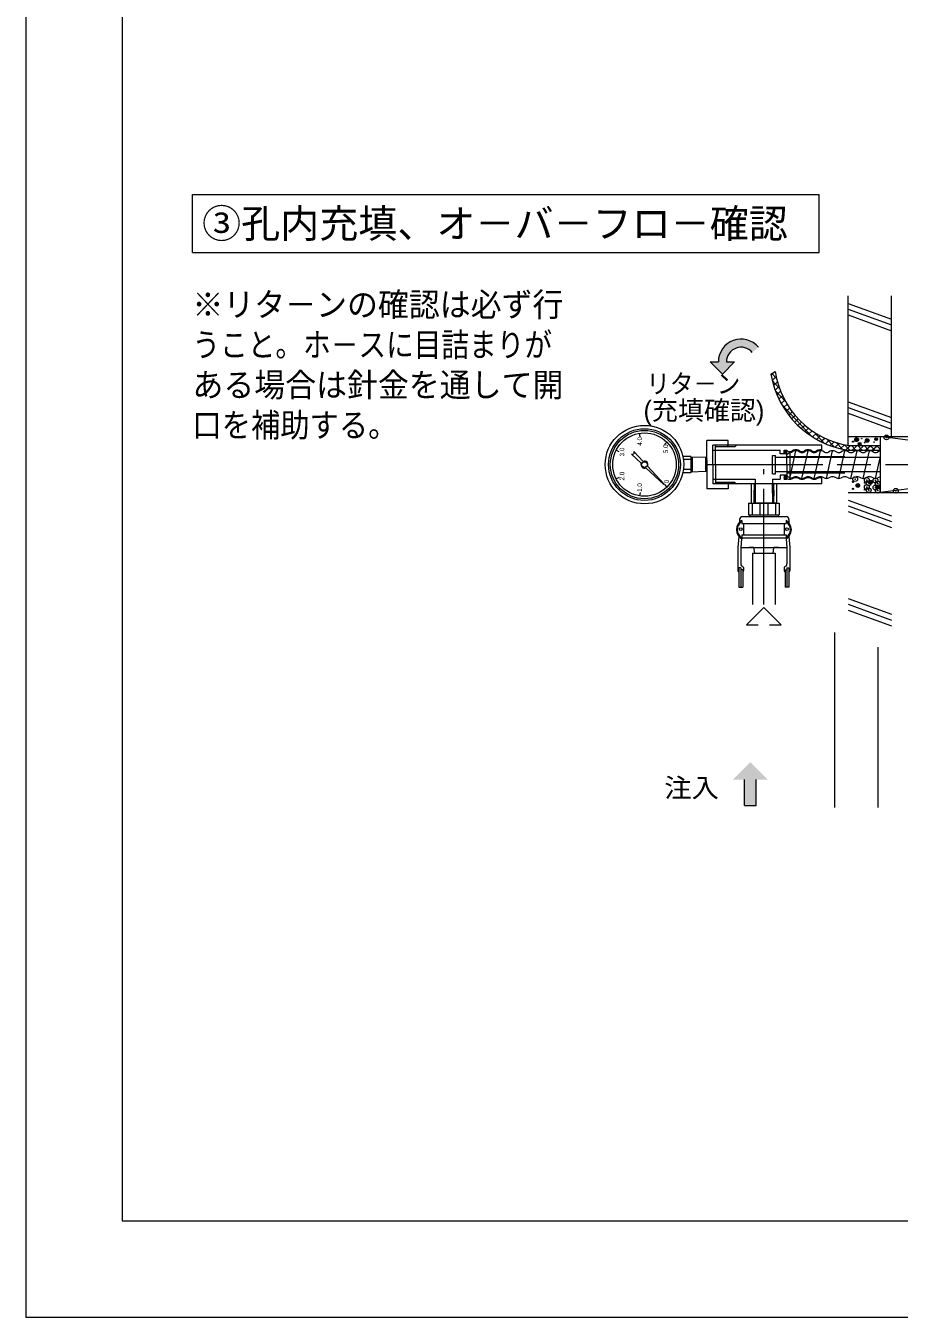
# Model space of a CAD drawing. Units: millimetres, scale not verified. Extents: x 1174 to 5374, y -54 to 2953.
# Drawn here: x 1174 to 2080, y -17 to 1322 of the extents above; entities that cross this region are included whole.
import ezdxf
from ezdxf.enums import TextEntityAlignment as Align

# ---------------------------------------------------------------- set-up
doc = ezdxf.new("R2010")
doc.units = ezdxf.units.MM
doc.header["$LTSCALE"] = 10
doc.header["$PDMODE"] = 32
doc.header["$PDSIZE"] = 5
doc.linetypes.add('CHAIN', pattern=[18.5, 12, -1.5, 3.5, -1.5])
doc.linetypes.add('DASHED_SPACED', pattern=[12, 6, -6])
for name, color, linetype, lineweight in [('1 外形線', 7, 'Continuous', 13), ('2 細線', 3, 'Continuous', 9), ('3 隠れ線', 2, 'DASHED_SPACED', 13), ('4 中心線', 1, 'CHAIN', 5), ('6 寸法線', 4, 'Continuous', 13), ('7 枠・タイトル', 7, 'Continuous', 13), ('defpoints_8', 7, 'Continuous', 13)]:
    doc.layers.add(name, color=color, linetype=linetype, lineweight=lineweight)
doc.styles.add('ＭＳ Ｐゴシック', font='')
doc.styles.get('ＭＳ Ｐゴシック').set_extended_font_data('MS PGothic')
pattern_1 = [(135, (9943.9, 3861.19), (-0.22451, -0.22451), [])]

msp = doc.modelspace()

# ---------------------------------------------------------------- hatches: boundary and pattern name
at = {"layer": '1 外形線'}
for points in [[(1927.49, 983.35), (1933.92, 988.74, 0.70021), (1892.27, 973.59), (1883.87, 973.59), (1896.47, 960.99), (1909.07, 973.59), (1900.67, 973.59, -0.70021)], [(1925.49, 558.5), (1907.49, 540.5), (1919.49, 540.5), (1919.49, 513.5), (1931.49, 513.5), (1931.49, 540.5), (1943.49, 540.5)]]:
    msp.add_hatch(color=1, dxfattribs=at).paths.add_polyline_path(points)
at = {"layer": '2 細線'}
h = msp.add_hatch(dxfattribs=at)
h.set_pattern_fill('USER', color=256, style=0, pattern_type=2)
h.set_pattern_definition([(313, (-35080.2, 26842.42), (3.48307, 3.24802), []), (43, (-35080.2, 26842.42), (-3.24802, 3.48307), [])])
h.paths.add_polyline_path([(1951.32, 963.75), (1946.69, 960.95, 0.32439), (2026.89, 881.93), (2059.89, 881.93), (2059.89, 886.93), (2026.89, 886.93), (2026.89, 886.99, -0.32816)])
for points in [[(2033.71, 892.88, -1), (2037.57, 892.88, -1)], [(2037.28, 888.63, -1), (2040.18, 888.63, -1)], [(2044.73, 892.11, -1), (2048.59, 892.11, -1)], [(2054.49, 893.36, -1), (2057.2, 893.36, -1)], [(2034.89, 845.36, -1), (2038.76, 845.36, -1)], [(2048.07, 848.71, -1), (2051.94, 848.71, -1)], [(2055.68, 844.02, -1), (2059.55, 844.02, -1)]]:
    msp.add_hatch(color=256, dxfattribs=at).paths.add_polyline_path(points)
h = msp.add_hatch(dxfattribs=at)
h.set_pattern_fill('USER', color=256, style=0, pattern_type=2)
h.set_pattern_definition(pattern_1)
h.paths.add_polyline_path([(1960.43, 882.06), (1963.43, 882.06), (1963.43, 878.05), (1960.43, 878.05)])
h = msp.add_hatch(dxfattribs=at)
h.set_pattern_fill('USER', color=256, style=0, pattern_type=2)
h.set_pattern_definition(pattern_1)
h.paths.add_polyline_path([(1963.43, 852.06), (1960.43, 852.06), (1960.43, 856.05), (1963.43, 856.05)])

# ---------------------------------------------------------------- linework, layer by layer
at = {"layer": '1 外形線'}
for p, q in [((2026.89, 886.93), (2026.89, 1042.05)), ((2026.89, 1034.24), (2071.89, 1017.87)), ((2071.89, 896.05), (2071.89, 1042.05)), ((2026.89, 1028.24), (2071.89, 1011.87)), ((2026.89, 1022.24), (2071.89, 1005.87)), ((2026.89, 932.24), (2071.89, 915.87)), ((2026.89, 926.24), (2071.89, 909.87)), ((2026.89, 920.24), (2071.89, 903.87)), ((1811.05, 895.98), (1810.49, 899.53)), ((1836.34, 887.76), (1838.88, 890.31)), ((1880.43, 867.06), (1880.43, 892.06)), ((1902.43, 892.06), (1880.43, 892.06)), ((1880.43, 867.05), (1880.43, 892.05)), ((1886.43, 867.06), (1886.43, 887.06)), ((1909.43, 887.06), (1886.43, 887.06)), ((1889.43, 867.06), (1889.43, 887.06)), ((1909.43, 885.56), (1889.43, 885.56)), ((1902.43, 887.06), (1900.93, 885.56)), ((1902.43, 887.06), (1902.43, 892.06)), ((1999.43, 887.05), (1909.43, 887.06)), ((1909.43, 885.56), (1910.93, 887.06)), ((1999.43, 882.18), (1999.43, 887.05)), ((2026.89, 896.05), (3166.49, 896.05)), ((1789.54, 880.35), (1786.34, 881.98)), ((1802.04, 877.92), (1804.6, 878.09)), ((1812.28, 868.37), (1802.04, 877.92)), ((1804.77, 880.65), (1804.6, 878.09)), ((1814.32, 870.41), (1804.77, 880.65)), ((1863.63, 875.46), (1855.44, 875.46)), ((1863.63, 872.3), (1855.97, 872.3)), ((1879.23, 874.3), (1863.62, 874.84)), ((1863.63, 875.46), (1863.63, 858.66)), ((1865.58, 859.34), (1865.58, 874.77)), ((1879.23, 859.81), (1879.23, 874.3)), ((1879.23, 874.3), (1880.43, 873.06)), ((1880.43, 872.06), (1880.43, 862.06)), ((1886.43, 882.06), (1956.43, 882.06)), ((1956.43, 878.05), (1956.43, 882.06)), ((1963.43, 878.05), (1956.43, 878.05)), ((1963.43, 867.05), (1963.43, 882.06)), ((1964.17, 881.05), (1963.43, 881.4)), ((1966.58, 879.92), (1963.43, 877.06)), ((1966.58, 854.14), (1972.64, 881.3)), ((1966.58, 852.57), (1966.58, 879.92)), ((1970.17, 881.87), (1968.4, 881.05)), ((1970.17, 880.85), (1968.4, 880.04)), ((1976.87, 881.05), (1975.1, 881.87)), ((1976.87, 880.04), (1975.1, 880.85)), ((1978.99, 852.8), (1985.34, 881.3)), ((1982.87, 881.87), (1981.1, 881.05)), ((1982.87, 880.85), (1981.1, 880.04)), ((1989.57, 881.05), (1987.8, 881.87)), ((1989.57, 880.04), (1987.8, 880.85)), ((1991.69, 852.8), (1998.04, 881.3)), ((1995.57, 881.87), (1993.8, 881.05)), ((1995.57, 880.85), (1993.8, 880.04)), ((2002.27, 880.04), (2000.5, 880.85)), ((2004.39, 852.8), (2010.74, 881.3)), ((2008.27, 880.85), (2006.5, 880.04)), ((2014.97, 880.04), (2013.2, 880.85)), ((2017.09, 852.8), (2023.44, 881.3)), ((2020.97, 880.85), (2019.2, 880.04)), ((2027.67, 880.04), (2025.9, 880.85)), ((2029.79, 852.8), (2036.14, 881.3)), ((2033.67, 880.85), (2031.9, 880.04)), ((2040.37, 880.04), (2038.6, 880.85)), ((2042.49, 852.8), (2048.84, 881.3)), ((2046.37, 880.85), (2044.6, 880.04)), ((2053.07, 880.04), (2051.3, 880.85)), ((2055.19, 852.8), (2059.89, 873.9)), ((2059.07, 880.85), (2057.3, 880.04)), ((1835.79, 846.48), (1817.18, 863.81)), ((1836.21, 846.9), (1818.88, 865.5)), ((1863.63, 858.66), (1855.44, 858.66)), ((1863.63, 861.82), (1855.97, 861.82)), ((1879.23, 859.81), (1863.62, 859.27)), ((1879.23, 859.81), (1880.43, 861.06)), ((1880.43, 867.05), (1880.43, 842.05)), ((1886.43, 867.05), (1886.43, 847.05)), ((1889.43, 867.05), (1889.43, 847.05)), ((1963.43, 867.05), (1963.43, 852.06)), ((1789.54, 853.76), (1786.34, 852.13)), ((1835.79, 846.48), (1836.21, 846.9)), ((1836.34, 846.35), (1838.88, 843.81)), ((1886.43, 852.06), (1930.43, 852.06)), ((1909.43, 847.06), (1886.43, 847.05)), ((1909.43, 848.56), (1889.43, 848.55)), ((1902.43, 847.05), (1900.93, 848.55)), ((1902.43, 847.05), (1902.43, 842.05)), ((1909.43, 848.56), (1910.93, 847.06)), ((1930.43, 847.06), (1909.43, 847.06)), ((1926.43, 847.06), (1926.43, 827.06)), ((1929.35, 847.06), (1928.96, 827.06)), ((1929.35, 847.06), (1928.96, 834.36)), ((1949.51, 847.06), (1929.35, 847.06)), ((1949.51, 847.06), (1929.35, 847.06)), ((1930.52, 847.06), (1930.12, 827.06)), ((1930.51, 847.06), (1930.12, 834.36)), ((1930.43, 852.06), (1930.43, 827.06)), ((1948.75, 827.06), (1948.35, 847.06)), ((1948.35, 847.06), (1948.75, 834.36)), ((1948.43, 852.06), (1948.43, 827.06)), ((1948.43, 852.06), (1956.43, 852.06)), ((1999.43, 847.06), (1948.43, 847.06)), ((1949.91, 827.06), (1949.51, 847.06)), ((1949.51, 847.06), (1949.91, 834.36)), ((1952.43, 847.06), (1952.43, 827.06)), ((1956.43, 856.05), (1956.43, 852.06)), ((1963.43, 856.05), (1956.43, 856.05)), ((1966.58, 852.57), (1963.43, 855.72)), ((1963.82, 852.25), (1963.43, 852.43)), ((1970.52, 854.07), (1968.75, 853.25)), ((1970.52, 853.07), (1968.75, 852.25)), ((1976.52, 853.25), (1974.75, 854.07)), ((1976.52, 852.25), (1974.75, 853.07)), ((1983.22, 854.07), (1981.45, 853.25)), ((1983.22, 853.07), (1981.45, 852.25)), ((1989.22, 853.25), (1987.45, 854.07)), ((1989.22, 852.25), (1987.45, 853.07)), ((1995.92, 854.07), (1994.15, 853.25)), ((1995.92, 853.07), (1994.15, 852.25)), ((1999.43, 847.06), (1999.43, 853.29)), ((2001.92, 853.25), (2000.15, 854.07)), ((2008.62, 854.07), (2006.85, 853.25)), ((2014.62, 853.25), (2012.85, 854.07)), ((2021.32, 854.07), (2019.55, 853.25)), ((2027.32, 853.25), (2025.55, 854.07)), ((2034.02, 854.07), (2032.25, 853.25)), ((2040.02, 853.25), (2038.25, 854.07)), ((2046.72, 854.07), (2044.95, 853.25)), ((2052.72, 853.25), (2050.95, 854.07)), ((2059.42, 854.07), (2057.65, 853.25)), ((1811.05, 838.14), (1810.49, 834.58)), ((1902.43, 842.05), (1880.43, 842.05)), ((2026.89, 838.05), (3166.49, 838.05)), ((2026.89, 830.24), (2071.89, 813.87)), ((1923.43, 827.06), (1955.43, 827.06)), ((1923.43, 827.06), (1923.43, 815.06)), ((1926.43, 827.06), (1930.43, 827.06)), ((1927.43, 827.06), (1927.43, 815.06)), ((1948.43, 827.06), (1930.43, 827.06)), ((1935.43, 827.06), (1935.43, 815.06)), ((1943.43, 827.06), (1943.43, 815.06)), ((1952.43, 827.06), (1948.43, 827.06)), ((1951.43, 827.06), (1951.43, 815.06)), ((1955.43, 827.06), (1955.43, 815.06)), ((2026.89, 824.24), (2071.89, 807.87)), ((2026.89, 818.24), (2071.89, 801.87)), ((1914.32, 810.06), (1914.32, 807.5)), ((1914.32, 806.06), (1914.33, 806.06)), ((1914.32, 806.06), (1914.32, 806.04)), ((1916.43, 809.08), (1916.43, 806.06)), ((1916.43, 806.06), (1962.43, 806.06)), ((1917.32, 813.06), (1962.43, 813.06)), ((1918.43, 806.06), (1918.43, 794.06)), ((1923.43, 815.06), (1955.43, 815.06)), ((1924.43, 815.06), (1924.43, 813.06)), ((1954.43, 815.06), (1954.43, 813.06)), ((1960.43, 806.06), (1960.43, 794.06)), ((1962.43, 809.08), (1962.43, 806.06)), ((1965.43, 810.06), (1965.43, 806.54)), ((1913.46, 792.54), (1912.47, 781.21)), ((1916.26, 790.13), (1915.48, 781.21)), ((1916.43, 794.06), (1962.43, 794.06)), ((1916.43, 794.06), (1916.43, 790.03)), ((1916.43, 791.06), (1962.43, 791.06)), ((1962.43, 794.06), (1962.43, 790.03)), ((1962.61, 790.13), (1963.39, 781.21)), ((1965.41, 792.54), (1966.4, 781.21)), ((1912.47, 781.21), (1912.47, 757.06)), ((1915.48, 781.21), (1915.48, 764.06)), ((1917.32, 781.06), (1962.43, 781.06)), ((1929.18, 781.06), (1924.18, 781.06)), ((1929.93, 775.06), (1929.18, 781.06)), ((1948.93, 775.06), (1949.68, 781.06)), ((1954.68, 781.06), (1949.68, 781.06)), ((1963.39, 781.21), (1963.39, 764.06)), ((1966.4, 781.21), (1966.4, 757.06)), ((1927.77, 775.06), (1951.1, 775.06)), ((1927.77, 775.06), (1927.77, 722.05)), ((1929.18, 775.06), (1949.68, 775.06)), ((1951.1, 775.06), (1951.1, 722.05)), ((1915.47, 760.06), (1913.47, 760.06)), ((1913.47, 760.06), (1913.47, 740.06)), ((1915.47, 760.06), (1915.47, 740.06)), ((1917.47, 758.06), (1915.47, 758.06)), ((1917.47, 758.06), (1917.47, 740.06)), ((1917.48, 756.06), (1917.47, 756.06)), ((1918.48, 760.18), (1918.48, 757.06)), ((1960.39, 760.18), (1960.39, 757.06)), ((1961.39, 756.06), (1961.4, 756.06)), ((1961.4, 758.06), (1963.4, 758.06)), ((1961.4, 758.06), (1961.4, 740.06)), ((1963.4, 760.06), (1963.4, 740.06)), ((1963.4, 760.06), (1965.4, 760.06)), ((1965.4, 760.06), (1965.4, 740.06)), ((1913.47, 740.06), (1917.47, 740.06)), ((1965.4, 740.06), (1961.4, 740.06)), ((2026.89, 728.24), (2071.89, 711.87)), ((2026.89, 722.24), (2071.89, 705.87)), ((2026.89, 716.24), (2071.89, 699.87)), ((2012.94, 511.58), (2012.94, 692.95)), ((2057.94, 511.58), (2057.94, 677.58))]:
    msp.add_line(p, q, dxfattribs=at)
at = {"layer": '1 外形線', "color": 1}
for p, q in [((1883.87, 973.59), (1892.27, 973.59)), ((1896.47, 960.99), (1883.87, 973.59)), ((1896.47, 960.99), (1909.07, 973.59)), ((1900.67, 973.59), (1909.07, 973.59)), ((1939.43, 718.98), (1921.43, 700.98)), ((1939.43, 718.98), (1957.43, 700.98)), ((1921.43, 700.98), (1933.43, 700.98)), ((1945.43, 700.98), (1957.43, 700.98)), ((1919.49, 513.5), (1919.49, 540.5)), ((1931.49, 513.5), (1931.49, 540.5)), ((1919.49, 513.5), (1931.49, 513.5))]:
    msp.add_line(p, q, dxfattribs=at)
at = {"layer": '1 外形線', "color": 212, "lineweight": 9}
msp.add_line((2027.1, 853.27), (2027.1, 853.27), dxfattribs=at)
at = {"layer": '1 外形線'}
for centre, radius in [((1815.63, 867.06), 40.68), ((1815.63, 867.06), 37.2), ((1815.63, 867.06), 35.4), ((1815.63, 867.06), 32.88), ((1815.63, 867.06), 3), ((1915.43, 800.06), 1.5), ((1963.43, 800.06), 1.5)]:
    msp.add_circle(centre, radius, dxfattribs=at)
at = {"layer": '1 外形線', "color": 1}
for radius in [23.58, 15.18]:
    msp.add_arc((1915.85, 973.59), radius, 40, 180, dxfattribs=at)
at = {"layer": '1 外形線'}
for centre, radius, start, end in [((1815.63, 867.06), 3.6, 334.47122, 111.47109), ((1966.29, 886.67), 6, 249.36383, 290.63395), ((1967.36, 881.94), 2.17, 248.89885, 298.59013), ((1972.64, 875.32), 7, 69.36613, 110.63387), ((1972.64, 874.3), 7, 69.36613, 110.63387), ((1978.99, 886.67), 6, 249.36383, 290.63395), ((1978.99, 885.65), 6, 249.36383, 290.63395), ((1985.34, 875.32), 7, 69.36613, 110.63387), ((1985.34, 874.3), 7, 69.36613, 110.63387), ((1991.69, 886.67), 6, 249.36383, 290.63395), ((1991.69, 885.65), 6, 249.36383, 290.63395), ((1998.04, 875.32), 7, 78.488, 110.63387), ((1998.04, 874.3), 7, 69.36613, 110.63387), ((2004.39, 885.65), 6, 249.36383, 290.63395), ((2010.74, 874.3), 7, 69.36613, 110.63387), ((2017.09, 885.65), 6, 249.36383, 290.63395), ((2023.44, 874.3), 7, 69.36613, 110.63387), ((2029.79, 885.65), 6, 249.36383, 290.63395), ((2036.14, 874.3), 7, 69.36613, 110.63387), ((2042.49, 885.65), 6, 249.36383, 290.63395), ((2048.84, 874.3), 7, 69.36613, 110.63387), ((2055.19, 885.65), 6, 249.36383, 290.63395), ((2061.54, 874.3), 7, 103.62142, 110.63387), ((1815.63, 867.06), 3.6, 158.52891, 295.52878), ((1966.29, 858.8), 7, 249.36613, 290.63387), ((1974.98, 829.66), 24.39, 104.78266, 110.123), ((1972.64, 848.45), 6, 69.36605, 110.63008), ((1972.64, 847.45), 6, 69.36605, 110.63008), ((1978.99, 859.8), 7, 249.36613, 290.63387), ((1978.99, 858.8), 7, 249.36613, 290.63387), ((1985.34, 848.45), 6, 69.36605, 110.63008), ((1985.34, 847.45), 6, 69.36605, 110.63008), ((1991.69, 859.8), 7, 249.36613, 290.63387), ((1991.69, 858.8), 7, 249.36613, 290.63387), ((1998.04, 848.45), 6, 69.36605, 110.63008), ((1998.04, 847.45), 6, 76.52874, 110.63008), ((2004.39, 859.8), 7, 249.36613, 290.63387), ((2010.74, 848.45), 6, 69.36605, 110.63008), ((2017.09, 859.8), 7, 249.36613, 290.63387), ((2023.44, 848.45), 6, 69.36605, 110.63008), ((2029.79, 859.8), 7, 249.36613, 290.63387), ((2036.14, 848.45), 6, 69.36605, 110.63008), ((2042.49, 859.8), 7, 249.36613, 290.63387), ((2048.84, 848.45), 6, 69.36605, 110.63008), ((2055.19, 859.8), 7, 249.36613, 290.63387), ((2061.54, 848.45), 6, 105.94749, 110.63008), ((1921.93, 799.56), 11, 119.99558, 240.00442), ((1921.93, 799.56), 10, 123.36198, 236.63802), ((1917.32, 810.06), 3, 90, 180), ((1962.43, 810.06), 3, 0, 90), ((1956.93, 799.56), 11, 299.99558, 60.00442), ((1956.93, 799.56), 10, 303.36198, 56.63802), ((1917.32, 784.06), 3, 233.08503, 270), ((1962.43, 784.06), 3, 270, 288.56064), ((1918.48, 764.06), 3, 180, 255.52249), ((1960.39, 764.06), 3, 284.47751, 0), ((1913.47, 757.06), 1, 180, 270), ((1917.48, 757.06), 1, 270, 0), ((1917.48, 760.18), 1, 0, 75.52249), ((1961.39, 760.18), 1, 104.47751, 180), ((1961.39, 757.06), 1, 180, 270), ((1965.4, 757.06), 1, 270, 0)]:
    msp.add_arc(centre, radius, start, end, dxfattribs=at)
at = {"layer": '1 外形線', "color": 9}
for p in [(2066.62, 895.22), (2076.27, 839.92)]:
    msp.add_point(p, dxfattribs=at)
at = {"layer": '2 細線'}
for p, q in [((1946.69, 960.95), (1951.32, 963.75)), ((2026.89, 886.93), (2059.89, 886.93)), ((2059.89, 896.05), (2059.89, 838.05)), ((2110.89, 889.55), (2059.89, 896.05)), ((1948.43, 857.55), (1948.43, 876.55)), ((1948.43, 876.55), (1951.43, 876.55)), ((1951.43, 857.55), (1951.43, 876.55)), ((2059.89, 874.56), (1951.43, 874.56)), ((1960.43, 878.05), (1960.43, 882.06)), ((1960.43, 882.06), (1963.43, 882.06)), ((2026.89, 881.93), (2059.89, 881.93)), ((1948.43, 857.55), (1951.43, 857.55)), ((2059.89, 859.56), (1951.43, 859.56)), ((1960.43, 856.06), (1960.43, 852.06)), ((1960.43, 852.06), (1963.43, 852.06)), ((2110.89, 844.55), (2059.89, 838.05))]:
    msp.add_line(p, q, dxfattribs=at)
for centre, radius in [((2031.96, 890.86), 0.636), ((2035.64, 892.88), 1.93), ((2038.73, 888.63), 1.45), ((2041.01, 893.99), 0.277), ((2043.93, 889.96), 0.424), ((2046.66, 892.11), 1.93), ((2053.67, 890.34), 0.277), ((2055.84, 893.36), 1.35), ((2031.96, 849.13), 0.636), ((2036.82, 845.36), 1.93), ((2043.93, 848.23), 0.424), ((2050.01, 848.71), 1.93), ((2053.67, 848.61), 0.277), ((2057.62, 844.02), 1.93), ((2031.96, 841.93), 0.636), ((2043.93, 841.02), 0.424), ((2053.67, 841.41), 0.277)]:
    msp.add_circle(centre, radius, dxfattribs=at)
for radius, start in [(95.9, 189.47574), (90.9, 188.21767)]:
    msp.add_arc((2041.28, 976.74), radius, start, 261.36679, dxfattribs=at)
for p in [(2034.1, 852.01), (2046.23, 851.01), (2046.23, 843.81), (2048.15, 847.64), (2055.26, 850.49), (2055.26, 843.28), (2057.55, 847.28), (2048.15, 840.44), (2057.55, 840.08)]:
    msp.add_point(p, dxfattribs=at)
at = {"layer": '3 隠れ線'}
for p, q in [((1963.43, 875.56), (2059.89, 875.56)), ((1963.43, 858.56), (2059.89, 858.56))]:
    msp.add_line(p, q, dxfattribs=at)
at = {"layer": '4 中心線'}
for p, q in [((1880.43, 867.06), (3190.45, 867.05)), ((1939.43, 722.05), (1939.43, 862.36))]:
    msp.add_line(p, q, dxfattribs=at)
at = {"layer": '6 寸法線'}
for p, q in [((1346.89, 1087.06), (1346.89, 1147.06)), ((1346.89, 1147.06), (1996.89, 1147.06)), ((1996.89, 1087.06), (1996.89, 1147.06)), ((1346.89, 1087.06), (1996.89, 1087.06))]:
    msp.add_line(p, q, dxfattribs=at)
at = {"layer": '7 枠・タイトル'}
for p, q in [((1274.13, 2852.96), (1274.13, 82.96)), ((1274.13, 82.96), (5274.13, 82.96))]:
    msp.add_line(p, q, dxfattribs=at)
at = {"layer": 'defpoints_8'}
for p, q in [((1174.13, 2952.96), (1174.13, -17.04)), ((1174.13, -17.04), (5374.13, -17.04))]:
    msp.add_line(p, q, dxfattribs=at)

# ---------------------------------------------------------------- texts
at = {"layer": '1 外形線', "style": 'ＭＳ Ｐゴシック', "width": 0.95}
for s, p in [('4.0', (1814.42, 886.63)), ('5.0', (1841.44, 878.85)), ('3.0', (1796.12, 875.52)), ('2.0', (1796.12, 850.55)), ('1.0', (1814.42, 838.67))]:
    msp.add_text(s, height=4.751, rotation=90, dxfattribs=at).set_placement(p, align=Align.BOTTOM_LEFT)
at = {"layer": '1 外形線', "style": 'ＭＳ Ｐゴシック'}
msp.add_text('0', height=4.75, rotation=90, dxfattribs=at).set_placement((1842.4, 847.58), align=Align.BOTTOM_LEFT)
at = {"layer": '6 寸法線', "style": 'ＭＳ Ｐゴシック'}
msp.add_text('③孔内充填、オ－バ－フロ－確認', height=29.69, dxfattribs=at).set_placement((1356.89, 1117.06), align=Align.MIDDLE_LEFT)
for s, width, p in [('※リタ－ンの確認は必ず行', 0.95, (1346.89, 1045.39)), ('うこと。ホ－スに目詰まりが', 0.85, (1346.89, 1003.72)), ('ある場合は針金を通して開', 0.95, (1346.89, 962.06)), ('口を補助する。', 0.9, (1346.89, 920.39))]:
    msp.add_text(s, height=24.74, dxfattribs=dict(at, width=width)).set_placement(p, align=Align.TOP_LEFT)
for s, width, p in [('リタ－ン', 0.9, (1817.71, 935.05)), ('注入', 1.05, (1836.13, 516.1))]:
    msp.add_text(s, height=19.79, dxfattribs=dict(at, width=width)).set_placement(p, align=Align.BOTTOM_LEFT)
msp.add_text('(充填確認)', height=19.79, dxfattribs=at).set_placement((1814.68, 907.52), align=Align.BOTTOM_LEFT)

doc.saveas('drawing.dxf')
